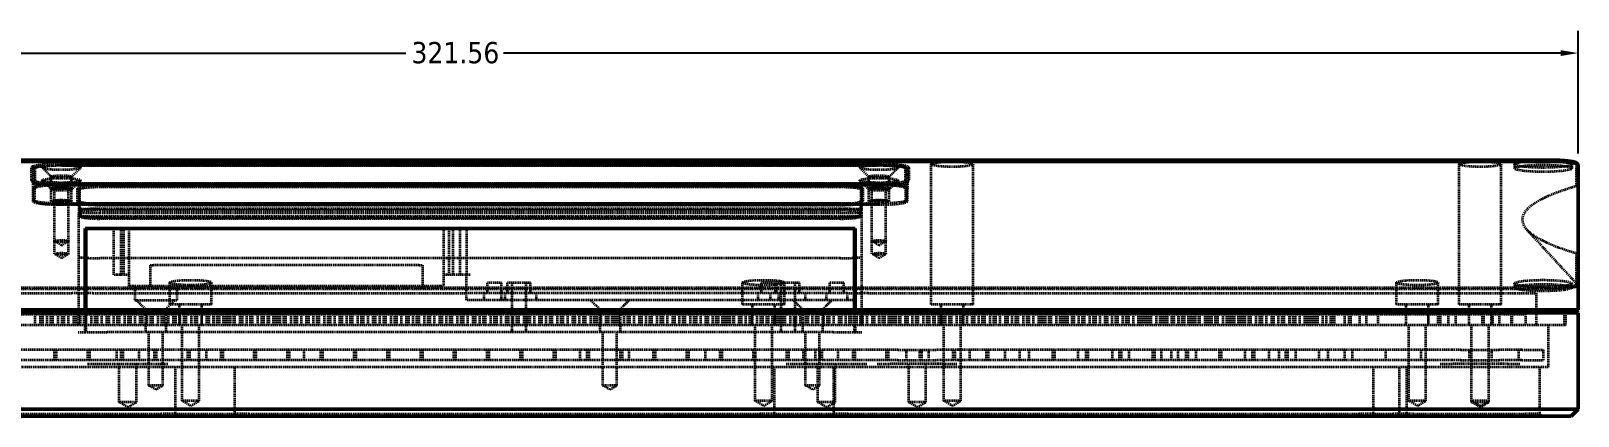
# Model space of a CAD drawing. Header units: millimetres. Extents: x -18 to 861, y -85 to 544.
# Drawn here: x 155.3 to 376.7, y 265.4 to 320.5 of the extents above; entities that cross this region are included whole.
import ezdxf

# ---------------------------------------------------------------- set-up
doc = ezdxf.new("R2010")
doc.units = ezdxf.units.MM
doc.linetypes.add('DASHED', pattern=[0.2067, 0.1654, -0.0413])
for name, color, linetype, lineweight in [('Dimension (ANSI)', 7, 'Continuous', 25), ('Hidden (ANSI)', 7, 'DASHED', 35), ('Visible (ANSI)', 7, 'Continuous', 50)]:
    doc.layers.add(name, color=color, linetype=linetype, lineweight=lineweight)
doc.styles.add('Note Text (ANSI)', font='tahoma.ttf')
doc.dimstyles.new('Default - mm (ANSI)', dxfattribs={"dimtxt": 3.048, "dimasz": 2.5, "dimexe": 3.175, "dimexo": 1.6002, "dimgap": 0.8, "dimtad": 0, "dimtoh": 1, "dimrnd": 1e-08, "dimzin": 4, "dimdsep": 46, "dimtxsty": 'Note Text (ANSI)', "dimcen": 0.09, "dimdle": 10, "dimclrd": 256, "dimclre": 256, "dimclrt": 256, "dimadec": 1, "dimazin": 1, "dimtfac": 1, "dimtofl": 0, "dimtmove": 0, "dimatfit": 3, "dimfxl": 1, "dimtolj": 1, "dimtzin": 4, "dimlwd": -1, "dimlwe": -1, "dimarcsym": 0})

# ---------------------------------------------------------------- blocks, each defined once
blk = doc.blocks.new('*D7')
at = {"layer": 'Defpoints', "color": 0, "transparency": 16777216}
for p in [(376.68, 317.36), (55.12, 301.36), (376.68, 301.36)]:
    blk.add_point(p, dxfattribs=at)
at = {"layer": 'Dimension (ANSI)', "transparency": 16777216}
for p, q in [((55.12, 302.96), (55.12, 320.53)), ((376.68, 302.96), (376.68, 320.53)), ((57.62, 317.36), (208.91, 317.36)), ((374.18, 317.36), (222.89, 317.36))]:
    blk.add_line(p, q, dxfattribs=at)
for points in [[(57.62, 317.78), (57.62, 316.94), (55.12, 317.36)], [(374.18, 317.78), (374.18, 316.94), (376.68, 317.36)]]:
    blk.add_solid(points, dxfattribs=at)
at = {"layer": 'Dimension (ANSI)', "transparency": 16777216, "insert": (209.71, 318.95), "char_height": 3.048, "attachment_point": 1, "style": 'Note Text (ANSI)'}
blk.add_mtext('\\A1;321.56', dxfattribs=at)

msp = doc.modelspace()

# ---------------------------------------------------------------- linework, layer by layer
at = {"layer": 'Hidden (ANSI)'}
for p, q in [((159.619, 301.476), (276.619, 301.476)), ((276.619, 301.415), (159.619, 301.415)), ((276.619, 301.253), (159.619, 301.253)), ((159.619, 301.241), (276.619, 301.241)), ((284.119, 281.362), (284.119, 301.438)), ((290.119, 281.362), (290.119, 301.438)), ((359.681, 281.362), (359.681, 301.438)), ((365.681, 281.362), (365.681, 301.438)), ((367.581, 301.442), (367.581, 300.847)), ((375.781, 301.442), (375.781, 300.847)), ((376.481, 298.314), (376.481, 301.557)), ((155.319, 299.124), (155.319, 300.952)), ((155.55, 298.864), (155.351, 299.059)), ((155.519, 300.753), (155.519, 297.974)), ((155.619, 300.753), (155.619, 298.173)), ((155.848, 301.009), (155.649, 300.813)), ((155.819, 300.952), (155.819, 299.124)), ((158.18, 299.64), (156.89, 300.911)), ((158.18, 297.812), (156.89, 299.083)), ((158.169, 297.974), (158.169, 299.661)), ((161.058, 299.64), (162.348, 300.911)), ((161.058, 297.812), (162.348, 299.083)), ((161.069, 297.974), (161.069, 299.661)), ((275.18, 299.64), (273.89, 300.911)), ((275.18, 297.812), (273.89, 299.083)), ((275.169, 297.974), (275.169, 299.661)), ((278.058, 299.64), (279.348, 300.911)), ((278.058, 297.812), (279.348, 299.083)), ((278.069, 297.974), (278.069, 299.661)), ((280.39, 301.009), (280.589, 300.813)), ((280.419, 299.124), (280.419, 300.952)), ((280.619, 298.173), (280.619, 300.753)), ((280.688, 298.864), (280.886, 299.059)), ((280.719, 300.753), (280.719, 297.974)), ((280.919, 300.952), (280.919, 299.124)), ((155.519, 297.974), (155.519, 296.146)), ((155.619, 298.173), (155.619, 296.345)), ((155.819, 296.146), (155.819, 297.974)), ((158.169, 296.146), (158.169, 297.833)), ((158.612, 290.431), (158.612, 297.974)), ((159.619, 298.661), (276.619, 298.661)), ((276.619, 298.66), (159.619, 298.66)), ((276.619, 298.6), (159.619, 298.6)), ((276.619, 298.474), (159.619, 298.474)), ((276.619, 298.438), (159.619, 298.438)), ((159.619, 298.437), (276.619, 298.437)), ((159.619, 298.426), (276.619, 298.426)), ((160.625, 290.431), (160.625, 297.974)), ((161.069, 296.146), (161.069, 297.833)), ((161.919, 296.146), (161.919, 297.974)), ((162.119, 297.776), (162.119, 294.462)), ((162.219, 297.974), (162.219, 294.719)), ((165.119, 298.364), (271.119, 298.364)), ((165.119, 298.328), (271.119, 298.328)), ((271.119, 298.141), (165.119, 298.141)), ((274.019, 297.974), (274.019, 294.719)), ((274.119, 297.776), (274.119, 294.462)), ((274.319, 297.974), (274.319, 296.146)), ((275.169, 296.146), (275.169, 297.833)), ((275.612, 290.431), (275.612, 297.974)), ((277.625, 290.431), (277.625, 297.974)), ((278.069, 296.146), (278.069, 297.833)), ((280.419, 297.974), (280.419, 296.146)), ((280.619, 296.345), (280.619, 298.173)), ((280.719, 296.146), (280.719, 297.974)), ((155.848, 296.089), (155.649, 296.285)), ((159.619, 295.857), (276.619, 295.857)), ((276.619, 295.683), (159.619, 295.683)), ((159.619, 295.646), (276.619, 295.646)), ((162.142, 295.903), (161.943, 296.098)), ((162.419, 295.072), (162.219, 295.27)), ((162.219, 294.719), (162.219, 294)), ((162.419, 294.52), (162.419, 295.072)), ((162.419, 295.072), (273.819, 295.072)), ((162.419, 293.825), (162.419, 294.52)), ((271.119, 295.793), (165.119, 295.793)), ((271.119, 295.756), (165.119, 295.756)), ((165.119, 295.582), (271.119, 295.582)), ((271.119, 295.072), (165.119, 295.072)), ((165.119, 294.849), (271.119, 294.849)), ((274.019, 295.27), (273.819, 295.072)), ((273.819, 295.072), (273.819, 294.52)), ((273.819, 294.52), (273.819, 293.825)), ((274.019, 294), (274.019, 294.719)), ((274.096, 295.903), (274.295, 296.098)), ((280.39, 296.089), (280.589, 296.285)), ((162.119, 280.362), (162.119, 294.462)), ((162.119, 294.462), (165.119, 294.462)), ((162.419, 293.825), (162.219, 294)), ((162.219, 294), (274.019, 294)), ((162.439, 293.922), (162.241, 294.118)), ((273.819, 293.825), (162.419, 293.825)), ((165.119, 294.462), (271.119, 294.462)), ((165.119, 293.808), (271.119, 293.808)), ((271.119, 293.633), (165.119, 293.633)), ((271.119, 294.462), (274.119, 294.462)), ((273.798, 293.922), (273.997, 294.118)), ((273.819, 293.825), (274.019, 294)), ((274.119, 294.462), (274.119, 280.362)), ((158.612, 288.603), (158.612, 290.431)), ((159.619, 289.831), (158.634, 290.406)), ((159.619, 289.831), (160.604, 290.406)), ((160.625, 288.603), (160.625, 290.431)), ((167.119, 285.612), (167.119, 292.212)), ((168.119, 292.212), (168.119, 285.612)), ((168.519, 292.212), (168.519, 285.612)), ((169.319, 283.962), (169.319, 292.212)), ((214.319, 292.212), (214.319, 283.962)), ((215.119, 285.612), (215.119, 292.212)), ((215.619, 292.212), (215.619, 285.612)), ((216.619, 292.212), (216.619, 285.612)), ((217.619, 292.212), (217.619, 285.612)), ((275.612, 288.603), (275.612, 290.431)), ((276.619, 289.831), (275.634, 290.406)), ((276.619, 289.831), (277.604, 290.406)), ((277.625, 288.603), (277.625, 290.431)), ((376.681, 284.116), (369.332, 292.083)), ((159.619, 288.003), (158.634, 288.578)), ((159.619, 288.003), (160.604, 288.578)), ((271.119, 287.984), (165.119, 287.984)), ((276.619, 288.003), (275.634, 288.578)), ((276.619, 288.003), (277.604, 288.578)), ((376.481, 284.24), (376.481, 288.683)), ((172.319, 286.962), (172.319, 283.962)), ((172.319, 286.962), (172.819, 286.962)), ((210.819, 286.962), (172.819, 286.962)), ((210.819, 286.962), (211.319, 286.962)), ((211.319, 286.962), (211.319, 283.962)), ((59.119, 283.773), (372.681, 283.773)), ((372.681, 283.549), (59.119, 283.549)), ((167.619, 285.612), (167.119, 285.612)), ((168.019, 285.612), (167.619, 285.612)), ((168.519, 285.612), (168.019, 285.612)), ((169.319, 285.612), (168.519, 285.612)), ((169.819, 283.962), (169.319, 283.962)), ((213.819, 283.962), (169.819, 283.962)), ((170.119, 283.962), (170.119, 281.962)), ((175.119, 281.362), (175.119, 284.486)), ((176.119, 283.962), (176.119, 281.962)), ((181.119, 281.362), (181.119, 284.486)), ((214.319, 283.962), (213.819, 283.962)), ((215.119, 285.612), (214.319, 285.612)), ((215.619, 285.612), (215.119, 285.612)), ((218.119, 285.612), (215.619, 285.612)), ((217.619, 281.962), (217.619, 285.612)), ((222.619, 284.462), (220.619, 284.462)), ((220.619, 282.962), (220.619, 284.462)), ((222.619, 282.962), (222.619, 284.462)), ((226.769, 284.462), (223.469, 284.462)), ((223.469, 282.962), (223.469, 284.462)), ((224.112, 277.362), (224.112, 284.462)), ((226.125, 277.362), (226.125, 284.462)), ((226.769, 282.962), (226.769, 284.462)), ((257.119, 281.362), (257.119, 284.486)), ((261.819, 284.462), (259.819, 284.462)), ((259.819, 282.962), (259.819, 284.462)), ((261.819, 282.962), (261.819, 284.462)), ((265.269, 284.462), (261.969, 284.462)), ((261.969, 282.962), (261.969, 284.462)), ((262.612, 277.362), (262.612, 284.462)), ((263.119, 281.362), (263.119, 284.486)), ((264.625, 277.362), (264.625, 284.462)), ((265.269, 282.962), (265.269, 284.462)), ((271.619, 284.462), (269.619, 284.462)), ((269.619, 282.962), (269.619, 284.462)), ((271.619, 282.962), (271.619, 284.462)), ((350.681, 281.362), (350.681, 284.486)), ((356.681, 281.362), (356.681, 284.486)), ((367.581, 284.358), (367.581, 283.763)), ((375.781, 284.358), (375.781, 283.763)), ((64.119, 282.962), (161.119, 282.962)), ((162.119, 282.962), (161.119, 282.962)), ((162.119, 282.962), (163.019, 282.962)), ((164.119, 282.962), (163.119, 282.962)), ((164.119, 282.962), (217.619, 282.962)), ((170.119, 281.962), (176.119, 281.962)), ((171.669, 280.662), (170.369, 281.962)), ((174.569, 280.662), (175.869, 281.962)), ((181.119, 281.362), (175.119, 281.362)), ((176.519, 278.362), (176.519, 281.362)), ((179.719, 278.362), (179.719, 281.362)), ((220.119, 282.962), (217.619, 282.962)), ((218.119, 281.962), (217.619, 281.962)), ((273.119, 281.962), (218.119, 281.962)), ((222.619, 282.962), (220.119, 282.962)), ((220.119, 281.962), (220.119, 282.962)), ((227.619, 282.962), (222.619, 282.962)), ((222.619, 281.962), (222.619, 282.962)), ((223.119, 281.962), (223.119, 282.962)), ((259.319, 282.962), (227.619, 282.962)), ((227.619, 281.962), (227.619, 282.962)), ((236.669, 280.662), (235.369, 281.962)), ((239.569, 280.662), (240.869, 281.962)), ((263.119, 281.362), (257.119, 281.362)), ((258.519, 278.362), (258.519, 281.362)), ((261.119, 282.962), (259.319, 282.962)), ((259.319, 281.962), (259.319, 282.962)), ((266.119, 282.962), (261.119, 282.962)), ((261.119, 281.962), (261.119, 282.962)), ((261.719, 278.362), (261.719, 281.362)), ((262.319, 281.962), (262.319, 282.962)), ((265.669, 280.662), (264.369, 281.962)), ((269.119, 282.962), (266.119, 282.962)), ((266.119, 281.962), (266.119, 282.962)), ((268.569, 280.662), (269.869, 281.962)), ((272.119, 282.962), (269.119, 282.962)), ((269.119, 281.962), (269.119, 282.962)), ((272.119, 282.962), (273.119, 282.962)), ((272.119, 281.962), (272.119, 282.962)), ((273.219, 282.962), (274.119, 282.962)), ((275.119, 282.962), (274.119, 282.962)), ((275.119, 282.962), (367.681, 282.962)), ((290.119, 281.362), (284.119, 281.362)), ((285.519, 278.362), (285.519, 281.362)), ((288.719, 278.362), (288.719, 281.362)), ((356.681, 281.362), (350.681, 281.362)), ((352.081, 278.362), (352.081, 281.362)), ((355.281, 278.362), (355.281, 281.362)), ((365.681, 281.362), (359.681, 281.362)), ((361.081, 278.362), (361.081, 281.362)), ((364.281, 278.362), (364.281, 281.362)), ((367.681, 282.962), (370.681, 282.962)), ((370.681, 282.962), (370.681, 278.362)), ((64.619, 279.962), (367.181, 279.962)), ((155.836, 279.962), (155.836, 278.362)), ((156.571, 279.962), (156.571, 278.362)), ((156.901, 279.962), (156.901, 278.362)), ((157.536, 279.962), (157.536, 278.362)), ((158.071, 279.962), (158.071, 278.362)), ((158.159, 279.962), (158.159, 278.362)), ((158.369, 279.962), (158.369, 278.362)), ((159.131, 279.962), (159.131, 278.362)), ((159.659, 279.962), (159.659, 278.362)), ((159.964, 279.962), (159.964, 278.362)), ((160.599, 279.962), (160.599, 278.362)), ((161.334, 279.962), (161.334, 278.362)), ((161.664, 279.962), (161.664, 278.362)), ((162.119, 278.362), (162.119, 280.362)), ((162.299, 279.962), (162.299, 278.362)), ((162.834, 279.962), (162.834, 278.362)), ((162.921, 279.962), (162.921, 278.362)), ((163.019, 280.562), (163.119, 280.562)), ((163.119, 280.362), (163.119, 277.362)), ((163.131, 279.962), (163.131, 278.362)), ((163.894, 279.962), (163.894, 278.362)), ((164.421, 279.962), (164.421, 278.362)), ((164.726, 279.962), (164.726, 278.362)), ((165.361, 279.962), (165.361, 278.362)), ((166.096, 279.962), (166.096, 278.362)), ((166.426, 279.962), (166.426, 278.362)), ((167.061, 279.962), (167.061, 278.362)), ((167.596, 279.962), (167.596, 278.362)), ((167.684, 279.962), (167.684, 278.362)), ((167.894, 279.962), (167.894, 278.362)), ((168.656, 279.962), (168.656, 278.362)), ((169.184, 279.962), (169.184, 278.362)), ((169.489, 279.962), (169.489, 278.362)), ((170.124, 279.962), (170.124, 278.362)), ((170.859, 279.962), (170.859, 278.362)), ((171.189, 279.962), (171.189, 278.362)), ((171.669, 280.662), (174.569, 280.662)), ((171.669, 280.662), (171.669, 277.362)), ((171.824, 279.962), (171.824, 278.362)), ((172.359, 279.962), (172.359, 278.362)), ((172.446, 279.962), (172.446, 278.362)), ((172.656, 279.962), (172.656, 278.362)), ((173.419, 279.962), (173.419, 278.362)), ((173.946, 279.962), (173.946, 278.362)), ((174.251, 279.962), (174.251, 278.362)), ((174.569, 280.662), (174.569, 277.362)), ((174.886, 279.962), (174.886, 278.362)), ((175.621, 279.962), (175.621, 278.362)), ((175.951, 279.962), (175.951, 278.362)), ((176.586, 279.962), (176.586, 278.362)), ((177.121, 279.962), (177.121, 278.362)), ((177.209, 279.962), (177.209, 278.362)), ((177.419, 279.962), (177.419, 278.362)), ((178.181, 279.962), (178.181, 278.362)), ((178.709, 279.962), (178.709, 278.362)), ((179.014, 279.962), (179.014, 278.362)), ((179.649, 279.962), (179.649, 278.362)), ((180.384, 279.962), (180.384, 278.362)), ((180.714, 279.962), (180.714, 278.362)), ((181.349, 279.962), (181.349, 278.362)), ((181.395, 279.962), (181.395, 278.362)), ((181.884, 279.962), (181.884, 278.362)), ((181.971, 279.962), (181.971, 278.362)), ((182.181, 279.962), (182.181, 278.362)), ((182.765, 279.962), (182.765, 278.362)), ((182.944, 279.962), (182.944, 278.362)), ((183.095, 279.962), (183.095, 278.362)), ((183.471, 279.962), (183.471, 278.362)), ((183.776, 279.962), (183.776, 278.362)), ((184.265, 279.962), (184.265, 278.362)), ((184.411, 279.962), (184.411, 278.362)), ((185.146, 279.962), (185.146, 278.362)), ((185.325, 279.962), (185.325, 278.362)), ((185.476, 279.962), (185.476, 278.362)), ((186.111, 279.962), (186.111, 278.362)), ((186.646, 279.962), (186.646, 278.362)), ((186.734, 279.962), (186.734, 278.362)), ((186.944, 279.962), (186.944, 278.362)), ((187.706, 279.962), (187.706, 278.362)), ((188.234, 279.962), (188.234, 278.362)), ((188.539, 279.962), (188.539, 278.362)), ((189.115, 279.962), (189.115, 278.362)), ((189.174, 279.962), (189.174, 278.362)), ((189.325, 279.962), (189.325, 278.362)), ((189.909, 279.962), (189.909, 278.362)), ((190.239, 279.962), (190.239, 278.362)), ((190.615, 279.962), (190.615, 278.362)), ((190.874, 279.962), (190.874, 278.362)), ((191.409, 279.962), (191.409, 278.362)), ((191.496, 279.962), (191.496, 278.362)), ((191.555, 279.962), (191.555, 278.362)), ((191.706, 279.962), (191.706, 278.362)), ((192.469, 279.962), (192.469, 278.362)), ((192.996, 279.962), (192.996, 278.362)), ((193.255, 279.962), (193.255, 278.362)), ((193.301, 279.962), (193.301, 278.362)), ((193.936, 279.962), (193.936, 278.362)), ((194.671, 279.962), (194.671, 278.362)), ((195.001, 279.962), (195.001, 278.362)), ((195.636, 279.962), (195.636, 278.362)), ((196.171, 279.962), (196.171, 278.362)), ((196.259, 279.962), (196.259, 278.362)), ((196.469, 279.962), (196.469, 278.362)), ((197.231, 279.962), (197.231, 278.362)), ((197.759, 279.962), (197.759, 278.362)), ((198.064, 279.962), (198.064, 278.362)), ((198.699, 279.962), (198.699, 278.362)), ((199.434, 279.962), (199.434, 278.362)), ((199.764, 279.962), (199.764, 278.362)), ((200.399, 279.962), (200.399, 278.362)), ((200.934, 279.962), (200.934, 278.362)), ((201.021, 279.962), (201.021, 278.362)), ((201.231, 279.962), (201.231, 278.362)), ((201.994, 279.962), (201.994, 278.362)), ((202.521, 279.962), (202.521, 278.362)), ((202.826, 279.962), (202.826, 278.362)), ((203.461, 279.962), (203.461, 278.362)), ((204.196, 279.962), (204.196, 278.362)), ((204.526, 279.962), (204.526, 278.362)), ((205.161, 279.962), (205.161, 278.362)), ((205.696, 279.962), (205.696, 278.362)), ((205.784, 279.962), (205.784, 278.362)), ((205.994, 279.962), (205.994, 278.362)), ((206.756, 279.962), (206.756, 278.362)), ((207.284, 279.962), (207.284, 278.362)), ((207.589, 279.962), (207.589, 278.362)), ((208.224, 279.962), (208.224, 278.362)), ((208.959, 279.962), (208.959, 278.362)), ((209.289, 279.962), (209.289, 278.362)), ((209.924, 279.962), (209.924, 278.362)), ((210.459, 279.962), (210.459, 278.362)), ((210.546, 279.962), (210.546, 278.362)), ((210.756, 279.962), (210.756, 278.362)), ((211.519, 279.962), (211.519, 278.362)), ((212.046, 279.962), (212.046, 278.362)), ((212.351, 279.962), (212.351, 278.362)), ((212.986, 279.962), (212.986, 278.362)), ((213.721, 279.962), (213.721, 278.362)), ((214.051, 279.962), (214.051, 278.362)), ((214.686, 279.962), (214.686, 278.362)), ((215.221, 279.962), (215.221, 278.362)), ((215.309, 279.962), (215.309, 278.362)), ((215.519, 279.962), (215.519, 278.362)), ((216.281, 279.962), (216.281, 278.362)), ((216.809, 279.962), (216.809, 278.362)), ((217.114, 279.962), (217.114, 278.362)), ((217.749, 279.962), (217.749, 278.362)), ((218.484, 279.962), (218.484, 278.362)), ((218.814, 279.962), (218.814, 278.362)), ((219.449, 279.962), (219.449, 278.362)), ((219.984, 279.962), (219.984, 278.362)), ((220.071, 279.962), (220.071, 278.362)), ((220.281, 279.962), (220.281, 278.362)), ((221.044, 279.962), (221.044, 278.362)), ((221.571, 279.962), (221.571, 278.362)), ((221.876, 279.962), (221.876, 278.362)), ((222.511, 279.962), (222.511, 278.362)), ((223.246, 279.962), (223.246, 278.362)), ((223.576, 279.962), (223.576, 278.362)), ((224.211, 279.962), (224.211, 278.362)), ((224.746, 279.962), (224.746, 278.362)), ((224.834, 279.962), (224.834, 278.362)), ((225.044, 279.962), (225.044, 278.362)), ((225.806, 279.962), (225.806, 278.362)), ((226.334, 279.962), (226.334, 278.362)), ((226.639, 279.962), (226.639, 278.362)), ((227.274, 279.962), (227.274, 278.362)), ((228.009, 279.962), (228.009, 278.362)), ((228.339, 279.962), (228.339, 278.362)), ((228.974, 279.962), (228.974, 278.362)), ((229.509, 279.962), (229.509, 278.362)), ((229.596, 279.962), (229.596, 278.362)), ((229.806, 279.962), (229.806, 278.362)), ((230.569, 279.962), (230.569, 278.362)), ((231.096, 279.962), (231.096, 278.362)), ((231.401, 279.962), (231.401, 278.362)), ((232.036, 279.962), (232.036, 278.362)), ((232.771, 279.962), (232.771, 278.362)), ((233.101, 279.962), (233.101, 278.362)), ((233.736, 279.962), (233.736, 278.362)), ((234.271, 279.962), (234.271, 278.362)), ((234.359, 279.962), (234.359, 278.362)), ((234.569, 279.962), (234.569, 278.362)), ((235.331, 279.962), (235.331, 278.362)), ((235.831, 279.962), (235.831, 278.362)), ((235.859, 279.962), (235.859, 278.362)), ((236.164, 279.962), (236.164, 278.362)), ((236.25, 279.962), (236.25, 278.362)), ((236.669, 280.662), (239.569, 280.662)), ((236.669, 280.662), (236.669, 277.362)), ((236.799, 279.962), (236.799, 278.362)), ((237.534, 279.962), (237.534, 278.362)), ((237.864, 279.962), (237.864, 278.362)), ((238.412, 279.962), (238.412, 278.362)), ((238.499, 279.962), (238.499, 278.362)), ((238.831, 279.962), (238.831, 278.362)), ((239.034, 279.962), (239.034, 278.362)), ((239.121, 279.962), (239.121, 278.362)), ((239.331, 279.962), (239.331, 278.362)), ((239.569, 280.662), (239.569, 277.362)), ((240.094, 279.962), (240.094, 278.362)), ((240.621, 279.962), (240.621, 278.362)), ((240.926, 279.962), (240.926, 278.362)), ((241.561, 279.962), (241.561, 278.362)), ((242.296, 279.962), (242.296, 278.362)), ((242.626, 279.962), (242.626, 278.362)), ((243.261, 279.962), (243.261, 278.362)), ((243.796, 279.962), (243.796, 278.362)), ((243.884, 279.962), (243.884, 278.362)), ((244.094, 279.962), (244.094, 278.362)), ((244.856, 279.962), (244.856, 278.362)), ((245.384, 279.962), (245.384, 278.362)), ((245.689, 279.962), (245.689, 278.362)), ((246.324, 279.962), (246.324, 278.362)), ((247.059, 279.962), (247.059, 278.362)), ((247.389, 279.962), (247.389, 278.362)), ((248.024, 279.962), (248.024, 278.362)), ((248.559, 279.962), (248.559, 278.362)), ((248.646, 279.962), (248.646, 278.362)), ((248.856, 279.962), (248.856, 278.362)), ((249.619, 279.962), (249.619, 278.362)), ((250.146, 279.962), (250.146, 278.362)), ((250.451, 279.962), (250.451, 278.362)), ((251.086, 279.962), (251.086, 278.362)), ((251.821, 279.962), (251.821, 278.362)), ((252.151, 279.962), (252.151, 278.362)), ((252.786, 279.962), (252.786, 278.362)), ((252.833, 279.962), (252.833, 278.362)), ((253.321, 279.962), (253.321, 278.362)), ((253.409, 279.962), (253.409, 278.362)), ((253.619, 279.962), (253.619, 278.362)), ((254.203, 279.962), (254.203, 278.362)), ((254.381, 279.962), (254.381, 278.362)), ((254.533, 279.962), (254.533, 278.362)), ((254.909, 279.962), (254.909, 278.362)), ((255.214, 279.962), (255.214, 278.362)), ((255.703, 279.962), (255.703, 278.362)), ((255.849, 279.962), (255.849, 278.362)), ((256.584, 279.962), (256.584, 278.362)), ((256.763, 279.962), (256.763, 278.362)), ((256.914, 279.962), (256.914, 278.362)), ((257.549, 279.962), (257.549, 278.362)), ((258.084, 279.962), (258.084, 278.362)), ((258.171, 279.962), (258.171, 278.362)), ((258.381, 279.962), (258.381, 278.362)), ((259.144, 279.962), (259.144, 278.362)), ((259.671, 279.962), (259.671, 278.362)), ((259.976, 279.962), (259.976, 278.362)), ((260.553, 279.962), (260.553, 278.362)), ((260.611, 279.962), (260.611, 278.362)), ((260.763, 279.962), (260.763, 278.362)), ((261.346, 279.962), (261.346, 278.362)), ((261.676, 279.962), (261.676, 278.362)), ((262.053, 279.962), (262.053, 278.362)), ((262.311, 279.962), (262.311, 278.362)), ((262.846, 279.962), (262.846, 278.362)), ((262.934, 279.962), (262.934, 278.362)), ((262.993, 279.962), (262.993, 278.362)), ((263.144, 279.962), (263.144, 278.362)), ((263.906, 279.962), (263.906, 278.362)), ((264.434, 279.962), (264.434, 278.362)), ((264.693, 279.962), (264.693, 278.362)), ((264.739, 279.962), (264.739, 278.362)), ((265.374, 279.962), (265.374, 278.362)), ((265.669, 280.662), (268.569, 280.662)), ((265.669, 280.662), (265.669, 277.362)), ((266.109, 279.962), (266.109, 278.362)), ((266.439, 279.962), (266.439, 278.362)), ((267.074, 279.962), (267.074, 278.362)), ((267.609, 279.962), (267.609, 278.362)), ((267.696, 279.962), (267.696, 278.362)), ((267.906, 279.962), (267.906, 278.362)), ((268.569, 280.662), (268.569, 277.362)), ((268.669, 279.962), (268.669, 278.362)), ((269.196, 279.962), (269.196, 278.362)), ((269.501, 279.962), (269.501, 278.362)), ((270.136, 279.962), (270.136, 278.362)), ((270.871, 279.962), (270.871, 278.362)), ((271.201, 279.962), (271.201, 278.362)), ((271.836, 279.962), (271.836, 278.362)), ((272.371, 279.962), (272.371, 278.362)), ((272.459, 279.962), (272.459, 278.362)), ((272.669, 279.962), (272.669, 278.362)), ((273.119, 280.562), (273.219, 280.562)), ((273.119, 277.362), (273.119, 280.362)), ((273.431, 279.962), (273.431, 278.362)), ((273.959, 279.962), (273.959, 278.362)), ((274.119, 280.362), (274.119, 278.362)), ((274.264, 279.962), (274.264, 278.362)), ((274.899, 279.962), (274.899, 278.362)), ((275.634, 279.962), (275.634, 278.362)), ((275.964, 279.962), (275.964, 278.362)), ((276.599, 279.962), (276.599, 278.362)), ((276.645, 279.962), (276.645, 278.362)), ((277.134, 279.962), (277.134, 278.362)), ((277.221, 279.962), (277.221, 278.362)), ((277.431, 279.962), (277.431, 278.362)), ((278.015, 279.962), (278.015, 278.362)), ((278.194, 279.962), (278.194, 278.362)), ((278.345, 279.962), (278.345, 278.362)), ((278.721, 279.962), (278.721, 278.362)), ((279.026, 279.962), (279.026, 278.362)), ((279.515, 279.962), (279.515, 278.362)), ((279.661, 279.962), (279.661, 278.362)), ((280.396, 279.962), (280.396, 278.362)), ((280.575, 279.962), (280.575, 278.362)), ((280.726, 279.962), (280.726, 278.362)), ((281.361, 279.962), (281.361, 278.362)), ((281.896, 279.962), (281.896, 278.362)), ((281.984, 279.962), (281.984, 278.362)), ((282.194, 279.962), (282.194, 278.362)), ((282.956, 279.962), (282.956, 278.362)), ((283.484, 279.962), (283.484, 278.362)), ((283.789, 279.962), (283.789, 278.362)), ((284.365, 279.962), (284.365, 278.362)), ((284.424, 279.962), (284.424, 278.362)), ((284.575, 279.962), (284.575, 278.362)), ((285.159, 279.962), (285.159, 278.362)), ((285.489, 279.962), (285.489, 278.362)), ((285.865, 279.962), (285.865, 278.362)), ((286.124, 279.962), (286.124, 278.362)), ((286.659, 279.962), (286.659, 278.362)), ((286.746, 279.962), (286.746, 278.362)), ((286.805, 279.962), (286.805, 278.362)), ((286.956, 279.962), (286.956, 278.362)), ((287.719, 279.962), (287.719, 278.362)), ((288.246, 279.962), (288.246, 278.362)), ((288.505, 279.962), (288.505, 278.362)), ((288.551, 279.962), (288.551, 278.362)), ((289.186, 279.962), (289.186, 278.362)), ((289.921, 279.962), (289.921, 278.362)), ((290.251, 279.962), (290.251, 278.362)), ((290.886, 279.962), (290.886, 278.362)), ((291.421, 279.962), (291.421, 278.362)), ((291.509, 279.962), (291.509, 278.362)), ((291.719, 279.962), (291.719, 278.362)), ((292.481, 279.962), (292.481, 278.362)), ((293.009, 279.962), (293.009, 278.362)), ((293.314, 279.962), (293.314, 278.362)), ((293.949, 279.962), (293.949, 278.362)), ((294.684, 279.962), (294.684, 278.362)), ((295.014, 279.962), (295.014, 278.362)), ((295.649, 279.962), (295.649, 278.362)), ((296.184, 279.962), (296.184, 278.362)), ((296.271, 279.962), (296.271, 278.362)), ((296.481, 279.962), (296.481, 278.362)), ((297.244, 279.962), (297.244, 278.362)), ((297.771, 279.962), (297.771, 278.362)), ((298.076, 279.962), (298.076, 278.362)), ((298.711, 279.962), (298.711, 278.362)), ((299.446, 279.962), (299.446, 278.362)), ((299.593, 279.962), (299.593, 278.362)), ((299.776, 279.962), (299.776, 278.362)), ((300.093, 279.962), (300.093, 278.362)), ((300.411, 279.962), (300.411, 278.362)), ((300.946, 279.962), (300.946, 278.362)), ((301.034, 279.962), (301.034, 278.362)), ((301.244, 279.962), (301.244, 278.362)), ((302.006, 279.962), (302.006, 278.362)), ((302.534, 279.962), (302.534, 278.362)), ((302.839, 279.962), (302.839, 278.362)), ((303.093, 279.962), (303.093, 278.362)), ((303.474, 279.962), (303.474, 278.362)), ((303.593, 279.962), (303.593, 278.362)), ((304.209, 279.962), (304.209, 278.362)), ((304.539, 279.962), (304.539, 278.362)), ((305.174, 279.962), (305.174, 278.362)), ((305.709, 279.962), (305.709, 278.362)), ((305.796, 279.962), (305.796, 278.362)), ((306.006, 279.962), (306.006, 278.362)), ((306.769, 279.962), (306.769, 278.362)), ((307.296, 279.962), (307.296, 278.362)), ((307.601, 279.962), (307.601, 278.362)), ((308.236, 279.962), (308.236, 278.362)), ((308.971, 279.962), (308.971, 278.362)), ((309.301, 279.962), (309.301, 278.362)), ((309.936, 279.962), (309.936, 278.362)), ((310.471, 279.962), (310.471, 278.362)), ((310.559, 279.962), (310.559, 278.362)), ((310.769, 279.962), (310.769, 278.362)), ((311.5, 279.962), (311.5, 278.362)), ((311.531, 279.962), (311.531, 278.362)), ((312, 279.962), (312, 278.362)), ((312.059, 279.962), (312.059, 278.362)), ((312.364, 279.962), (312.364, 278.362)), ((312.999, 279.962), (312.999, 278.362)), ((313.734, 279.962), (313.734, 278.362)), ((313.881, 279.962), (313.881, 278.362)), ((314.064, 279.962), (314.064, 278.362)), ((314.381, 279.962), (314.381, 278.362)), ((314.699, 279.962), (314.699, 278.362)), ((315, 279.962), (315, 278.362)), ((315.234, 279.962), (315.234, 278.362)), ((315.321, 279.962), (315.321, 278.362)), ((315.5, 279.962), (315.5, 278.362)), ((315.531, 279.962), (315.531, 278.362)), ((316.294, 279.962), (316.294, 278.362)), ((316.821, 279.962), (316.821, 278.362)), ((317.126, 279.962), (317.126, 278.362)), ((317.381, 279.962), (317.381, 278.362)), ((317.761, 279.962), (317.761, 278.362)), ((317.881, 279.962), (317.881, 278.362)), ((318.496, 279.962), (318.496, 278.362)), ((318.826, 279.962), (318.826, 278.362)), ((319.461, 279.962), (319.461, 278.362)), ((319.508, 279.962), (319.508, 278.362)), ((319.996, 279.962), (319.996, 278.362)), ((320.084, 279.962), (320.084, 278.362)), ((320.294, 279.962), (320.294, 278.362)), ((320.878, 279.962), (320.878, 278.362)), ((321.056, 279.962), (321.056, 278.362)), ((321.208, 279.962), (321.208, 278.362)), ((321.584, 279.962), (321.584, 278.362)), ((321.889, 279.962), (321.889, 278.362)), ((322.378, 279.962), (322.378, 278.362)), ((322.524, 279.962), (322.524, 278.362)), ((323.259, 279.962), (323.259, 278.362)), ((323.438, 279.962), (323.438, 278.362)), ((323.469, 279.962), (323.469, 278.362)), ((323.589, 279.962), (323.589, 278.362)), ((323.969, 279.962), (323.969, 278.362)), ((324.224, 279.962), (324.224, 278.362)), ((324.759, 279.962), (324.759, 278.362)), ((324.846, 279.962), (324.846, 278.362)), ((325.056, 279.962), (325.056, 278.362)), ((325.819, 279.962), (325.819, 278.362)), ((326.346, 279.962), (326.346, 278.362)), ((326.651, 279.962), (326.651, 278.362)), ((326.969, 279.962), (326.969, 278.362)), ((327.228, 279.962), (327.228, 278.362)), ((327.286, 279.962), (327.286, 278.362)), ((327.438, 279.962), (327.438, 278.362)), ((327.469, 279.962), (327.469, 278.362)), ((328.021, 279.962), (328.021, 278.362)), ((328.351, 279.962), (328.351, 278.362)), ((328.728, 279.962), (328.728, 278.362)), ((328.986, 279.962), (328.986, 278.362)), ((329.521, 279.962), (329.521, 278.362)), ((329.609, 279.962), (329.609, 278.362)), ((329.668, 279.962), (329.668, 278.362)), ((329.819, 279.962), (329.819, 278.362)), ((330.581, 279.962), (330.581, 278.362)), ((331.109, 279.962), (331.109, 278.362)), ((331.368, 279.962), (331.368, 278.362)), ((331.414, 279.962), (331.414, 278.362)), ((332.049, 279.962), (332.049, 278.362)), ((332.784, 279.962), (332.784, 278.362)), ((333.114, 279.962), (333.114, 278.362)), ((333.749, 279.962), (333.749, 278.362)), ((334.284, 279.962), (334.284, 278.362)), ((334.371, 279.962), (334.371, 278.362)), ((334.581, 279.962), (334.581, 278.362)), ((335.344, 279.962), (335.344, 278.362)), ((335.376, 279.962), (335.376, 278.362)), ((335.871, 279.962), (335.871, 278.362)), ((335.876, 279.962), (335.876, 278.362)), ((336.176, 279.962), (336.176, 278.362)), ((336.811, 279.962), (336.811, 278.362)), ((337.546, 279.962), (337.546, 278.362)), ((337.757, 279.962), (337.757, 278.362)), ((337.876, 279.962), (337.876, 278.362)), ((338.257, 279.962), (338.257, 278.362)), ((338.511, 279.962), (338.511, 278.362)), ((338.876, 279.962), (338.876, 278.362)), ((339.046, 279.962), (339.046, 278.362)), ((339.134, 279.962), (339.134, 278.362)), ((339.344, 279.962), (339.344, 278.362)), ((339.376, 279.962), (339.376, 278.362)), ((340.106, 279.962), (340.106, 278.362)), ((340.634, 279.962), (340.634, 278.362)), ((341.257, 279.962), (341.257, 278.362)), ((341.574, 279.962), (341.574, 278.362)), ((341.757, 279.962), (341.757, 278.362)), ((343.274, 279.962), (343.274, 278.362)), ((343.896, 279.962), (343.896, 278.362)), ((344.106, 279.962), (344.106, 278.362)), ((345.396, 279.962), (345.396, 278.362)), ((346.336, 279.962), (346.336, 278.362)), ((348.036, 279.962), (348.036, 278.362)), ((355.226, 279.962), (355.226, 278.362)), ((356.596, 279.962), (356.596, 278.362)), ((356.926, 279.962), (356.926, 278.362)), ((358.096, 279.962), (358.096, 278.362)), ((359.156, 279.962), (359.156, 278.362)), ((362.946, 279.962), (362.946, 278.362)), ((363.156, 279.962), (363.156, 278.362)), ((364.446, 279.962), (364.446, 278.362)), ((365.386, 279.962), (365.386, 278.362)), ((367.086, 279.962), (367.086, 278.362)), ((367.181, 279.962), (367.181, 278.362)), ((367.181, 279.962), (369.181, 279.962)), ((369.181, 279.962), (369.181, 278.362)), ((374.681, 280.362), (374.681, 278.362)), ((374.881, 280.362), (374.881, 278.362)), ((372.681, 278.362), (59.119, 278.362)), ((162.019, 277.362), (163.019, 277.362)), ((163.019, 277.362), (163.019, 278.362)), ((163.019, 277.362), (166.119, 277.362)), ((270.119, 277.362), (166.119, 277.362)), ((172.112, 269.762), (172.112, 277.362)), ((174.125, 269.762), (174.125, 277.362)), ((176.889, 267.562), (176.889, 278.362)), ((179.348, 267.562), (179.348, 278.362)), ((237.112, 269.762), (237.112, 277.362)), ((239.125, 269.762), (239.125, 277.362)), ((258.889, 267.562), (258.889, 278.362)), ((261.348, 267.562), (261.348, 278.362)), ((266.112, 269.762), (266.112, 277.362)), ((268.125, 269.762), (268.125, 277.362)), ((270.119, 277.362), (273.219, 277.362)), ((273.219, 278.362), (273.219, 277.362)), ((273.219, 277.362), (274.219, 277.362)), ((285.889, 267.562), (285.889, 278.362)), ((288.348, 267.562), (288.348, 278.362)), ((352.452, 267.562), (352.452, 278.362)), ((354.911, 267.562), (354.911, 278.362)), ((361.452, 267.562), (361.452, 278.362)), ((363.911, 267.562), (363.911, 278.362)), ((372.381, 278.362), (372.381, 272.362)), ((374.881, 278.362), (372.681, 278.362)), ((276.293, 274.862), (152.945, 274.862)), ((158.606, 274.862), (158.606, 273.362)), ((158.894, 274.862), (158.894, 273.362)), ((163.369, 274.862), (163.369, 273.362)), ((163.656, 274.862), (163.656, 273.362)), ((167.519, 274.862), (167.519, 273.362)), ((168.131, 274.862), (168.131, 273.362)), ((168.419, 274.862), (168.419, 273.362)), ((170.719, 274.862), (170.719, 273.362)), ((172.894, 274.862), (172.894, 273.362)), ((173.181, 274.862), (173.181, 273.362)), ((177.656, 274.862), (177.656, 273.362)), ((177.944, 274.862), (177.944, 273.362)), ((180.325, 274.862), (180.325, 273.362)), ((182.419, 274.862), (182.419, 273.362)), ((182.706, 274.862), (182.706, 273.362)), ((187.181, 274.862), (187.181, 273.362)), ((187.469, 274.862), (187.469, 273.362)), ((191.944, 274.862), (191.944, 273.362)), ((192.231, 274.862), (192.231, 273.362)), ((194.325, 274.862), (194.325, 273.362)), ((196.706, 274.862), (196.706, 273.362)), ((196.994, 274.862), (196.994, 273.362)), ((201.469, 274.862), (201.469, 273.362)), ((201.756, 274.862), (201.756, 273.362)), ((206.231, 274.862), (206.231, 273.362)), ((206.519, 274.862), (206.519, 273.362)), ((210.994, 274.862), (210.994, 273.362)), ((211.281, 274.862), (211.281, 273.362)), ((215.756, 274.862), (215.756, 273.362)), ((216.044, 274.862), (216.044, 273.362)), ((220.519, 274.862), (220.519, 273.362)), ((220.806, 274.862), (220.806, 273.362)), ((225.281, 274.862), (225.281, 273.362)), ((225.569, 274.862), (225.569, 273.362)), ((230.044, 274.862), (230.044, 273.362)), ((230.331, 274.862), (230.331, 273.362)), ((233.829, 274.862), (233.829, 273.362)), ((234.806, 274.862), (234.806, 273.362)), ((235.094, 274.862), (235.094, 273.362)), ((239.569, 274.862), (239.569, 273.362)), ((239.856, 274.862), (239.856, 273.362)), ((240.829, 274.862), (240.829, 273.362)), ((244.331, 274.862), (244.331, 273.362)), ((244.619, 274.862), (244.619, 273.362)), ((249.094, 274.862), (249.094, 273.362)), ((249.381, 274.862), (249.381, 273.362)), ((251.763, 274.862), (251.763, 273.362)), ((253.856, 274.862), (253.856, 273.362)), ((254.144, 274.862), (254.144, 273.362)), ((258.619, 274.862), (258.619, 273.362)), ((258.906, 274.862), (258.906, 273.362)), ((263.381, 274.862), (263.381, 273.362)), ((263.669, 274.862), (263.669, 273.362)), ((265.763, 274.862), (265.763, 273.362)), ((267.519, 274.862), (267.519, 273.362)), ((268.144, 274.862), (268.144, 273.362)), ((268.431, 274.862), (268.431, 273.362)), ((270.719, 274.862), (270.719, 273.362)), ((272.906, 274.862), (272.906, 273.362)), ((273.194, 274.862), (273.194, 273.362)), ((278.14, 274.862), (276.293, 274.862)), ((277.669, 274.862), (277.669, 273.362)), ((277.956, 274.862), (277.956, 273.362)), ((279.347, 274.862), (278.14, 274.862)), ((279.347, 274.862), (284.89, 274.862)), ((280.519, 274.862), (280.519, 273.362)), ((282.431, 274.862), (282.431, 273.362)), ((282.719, 274.862), (282.719, 273.362)), ((283.719, 274.862), (283.719, 273.362)), ((286.097, 274.862), (284.89, 274.862)), ((287.945, 274.862), (286.097, 274.862)), ((287.194, 274.862), (287.194, 273.362)), ((287.481, 274.862), (287.481, 273.362)), ((356.855, 274.862), (287.945, 274.862)), ((289.575, 274.862), (289.575, 273.362)), ((291.956, 274.862), (291.956, 273.362)), ((292.244, 274.862), (292.244, 273.362)), ((294.625, 274.862), (294.625, 273.362)), ((296.719, 274.862), (296.719, 273.362)), ((298.091, 274.862), (298.091, 273.362)), ((301.481, 274.862), (301.481, 273.362)), ((301.769, 274.862), (301.769, 273.362)), ((305.091, 274.862), (305.091, 273.362)), ((306.244, 274.862), (306.244, 273.362)), ((306.531, 274.862), (306.531, 273.362)), ((309.998, 274.862), (309.998, 273.362)), ((311.006, 274.862), (311.006, 273.362)), ((311.294, 274.862), (311.294, 273.362)), ((312.379, 274.862), (312.379, 273.362)), ((315.769, 274.862), (315.769, 273.362)), ((316.056, 274.862), (316.056, 273.362)), ((316.998, 274.862), (316.998, 273.362)), ((318.438, 274.862), (318.438, 273.362)), ((319.379, 274.862), (319.379, 273.362)), ((320.531, 274.862), (320.531, 273.362)), ((320.819, 274.862), (320.819, 273.362)), ((321.971, 274.862), (321.971, 273.362)), ((325.294, 274.862), (325.294, 273.362)), ((325.581, 274.862), (325.581, 273.362)), ((328.971, 274.862), (328.971, 273.362)), ((330.056, 274.862), (330.056, 273.362)), ((330.344, 274.862), (330.344, 273.362)), ((332.438, 274.862), (332.438, 273.362)), ((333.878, 274.862), (333.878, 273.362)), ((334.819, 274.862), (334.819, 273.362)), ((335.106, 274.862), (335.106, 273.362)), ((336.259, 274.862), (336.259, 273.362)), ((339.581, 274.862), (339.581, 273.362)), ((340.878, 274.862), (340.878, 273.362)), ((343.259, 274.862), (343.259, 273.362)), ((344.344, 274.862), (344.344, 273.362)), ((349.106, 274.862), (349.106, 273.362)), ((354.156, 274.862), (354.156, 273.362)), ((358.703, 274.862), (356.855, 274.862)), ((359.91, 274.862), (358.703, 274.862)), ((359.91, 274.862), (365.453, 274.862)), ((361.081, 274.862), (361.081, 273.362)), ((364.281, 274.862), (364.281, 273.362)), ((366.66, 274.862), (365.453, 274.862)), ((368.508, 274.862), (366.66, 274.862)), ((368.156, 274.862), (368.156, 273.362)), ((368.681, 274.862), (368.508, 274.862)), ((368.681, 274.862), (371.681, 274.862)), ((371.681, 274.862), (371.681, 273.362)), ((370.381, 272.362), (61.419, 272.362)), ((276.293, 273.362), (152.945, 273.362)), ((163.366, 272.862), (174.872, 272.862)), ((167.889, 267.362), (167.889, 272.862)), ((170.348, 267.362), (170.348, 272.862)), ((175.919, 272.362), (175.919, 265.662)), ((184.444, 265.662), (184.444, 272.362)), ((261.644, 272.362), (261.644, 265.662)), ((263.366, 272.862), (274.872, 272.862)), ((267.889, 267.362), (267.889, 272.862)), ((270.169, 265.662), (270.169, 272.362)), ((270.348, 267.362), (270.348, 272.862)), ((278.14, 273.362), (276.293, 273.362)), ((276.366, 272.862), (278.214, 272.862)), ((279.347, 273.362), (278.14, 273.362)), ((279.162, 272.862), (278.214, 272.862)), ((285.075, 272.862), (279.162, 272.862)), ((279.347, 273.362), (284.89, 273.362)), ((280.889, 267.362), (280.889, 272.862)), ((283.348, 267.362), (283.348, 272.862)), ((286.097, 273.362), (284.89, 273.362)), ((286.024, 272.862), (285.075, 272.862)), ((286.024, 272.862), (287.872, 272.862)), ((287.945, 273.362), (286.097, 273.362)), ((356.855, 273.362), (287.945, 273.362)), ((347.369, 272.362), (347.369, 265.662)), ((351.131, 265.662), (351.131, 272.362)), ((352.131, 272.362), (352.131, 265.662)), ((358.703, 273.362), (356.855, 273.362)), ((356.929, 272.862), (358.776, 272.862)), ((359.91, 273.362), (358.703, 273.362)), ((359.725, 272.862), (358.776, 272.862)), ((365.638, 272.862), (359.725, 272.862)), ((359.91, 273.362), (365.453, 273.362)), ((366.66, 273.362), (365.453, 273.362)), ((366.586, 272.862), (365.638, 272.862)), ((366.586, 272.862), (368.434, 272.862)), ((368.508, 273.362), (366.66, 273.362)), ((368.681, 273.362), (368.508, 273.362)), ((368.681, 273.362), (371.681, 273.362)), ((372.381, 272.362), (370.381, 272.362)), ((371.181, 272.362), (371.181, 265.662)), ((174.125, 269.762), (172.112, 269.762)), ((173.119, 269.157), (172.112, 269.762)), ((173.119, 269.157), (174.125, 269.762)), ((239.125, 269.762), (237.112, 269.762)), ((238.119, 269.157), (237.112, 269.762)), ((238.119, 269.157), (239.125, 269.762)), ((268.125, 269.762), (266.112, 269.762)), ((267.119, 269.157), (266.112, 269.762)), ((267.119, 269.157), (268.125, 269.762)), ((170.348, 267.362), (167.889, 267.362)), ((169.119, 266.623), (167.889, 267.362)), ((169.119, 266.623), (170.348, 267.362)), ((179.348, 267.562), (176.889, 267.562)), ((178.119, 266.823), (176.889, 267.562)), ((178.119, 266.823), (179.348, 267.562)), ((261.348, 267.562), (258.889, 267.562)), ((260.119, 266.823), (258.889, 267.562)), ((260.119, 266.823), (261.348, 267.562)), ((270.348, 267.362), (267.889, 267.362)), ((269.119, 266.623), (267.889, 267.362)), ((269.119, 266.623), (270.348, 267.362)), ((283.348, 267.362), (280.889, 267.362)), ((282.119, 266.623), (280.889, 267.362)), ((282.119, 266.623), (283.348, 267.362)), ((288.348, 267.562), (285.889, 267.562)), ((287.119, 266.823), (285.889, 267.562)), ((287.119, 266.823), (288.348, 267.562)), ((354.911, 267.562), (352.452, 267.562)), ((353.681, 266.823), (352.452, 267.562)), ((353.681, 266.823), (354.911, 267.562)), ((363.911, 267.562), (361.452, 267.562)), ((362.681, 266.823), (361.452, 267.562)), ((361.452, 267.362), (361.452, 267.562)), ((363.911, 267.362), (361.452, 267.362)), ((362.681, 266.623), (361.452, 267.362)), ((362.681, 266.823), (363.911, 267.562)), ((362.681, 266.623), (363.911, 267.362)), ((363.911, 267.362), (363.911, 267.562)), ((100.719, 265.662), (173.919, 265.662)), ((175.919, 265.662), (173.919, 265.662)), ((175.919, 265.662), (184.444, 265.662)), ((175.919, 265.662), (176.219, 265.362)), ((184.444, 265.662), (184.144, 265.362)), ((186.444, 265.662), (184.444, 265.662)), ((186.444, 265.662), (259.644, 265.662)), ((261.644, 265.662), (259.644, 265.662)), ((261.644, 265.662), (270.169, 265.662)), ((261.644, 265.662), (261.944, 265.362)), ((270.169, 265.662), (269.869, 265.362)), ((272.169, 265.662), (270.169, 265.662)), ((272.169, 265.662), (345.369, 265.662)), ((347.369, 265.662), (345.369, 265.662)), ((347.369, 265.662), (350.131, 265.662)), ((347.369, 265.662), (347.669, 265.362)), ((351.131, 265.662), (350.131, 265.662)), ((351.131, 265.662), (350.831, 265.362)), ((353.131, 265.662), (351.131, 265.662)), ((352.131, 265.662), (352.431, 265.362)), ((353.131, 265.662), (369.181, 265.662)), ((371.181, 265.662), (369.181, 265.662)), ((371.181, 265.662), (371.481, 265.362))]:
    msp.add_line(p, q, dxfattribs=at)
for centre, major_axis, ratio, start_param, end_param in [((159.619, 300.952), (-4.3, 0), 0.1218693, 4.712389, 6.2831853), ((159.619, 300.753), (-4.1, 0), 0.1218693, 4.712389, 6.2831853), ((159.619, 300.753), (-4, 0), 0.1218693, 4.712389, 6.2831853), ((159.619, 300.952), (-3.8, 0), 0.1218693, 4.712389, 6.2831853), ((276.619, 300.952), (4.3, 0), 0.1218693, 0, 1.5707963), ((276.619, 300.952), (3.8, 0), 0.1218693, 0, 1.5707963), ((276.619, 300.753), (4.1, 0), 0.1218693, 0, 1.5707963), ((276.619, 300.753), (4, 0), 0.1218693, 0, 1.5707963), ((159.619, 299.124), (-4.3, 0), 0.1218693, 0, 1.5707963), ((159.619, 298.925), (-4.1, 0), 0.1218693, 0, 1.5707963), ((159.619, 298.925), (-4, 0), 0.1218693, 0, 1.5707963), ((159.619, 299.124), (-3.8, 0), 0.1218693, 0, 1.5707963), ((276.619, 299.124), (4.3, 0), 0.1218693, 4.712389, 6.2831853), ((276.619, 299.124), (3.8, 0), 0.1218693, 4.712389, 6.2831853), ((276.619, 298.925), (4.1, 0), 0.1218693, 4.712389, 6.2831853), ((276.619, 298.925), (4, 0), 0.1218693, 4.712389, 6.2831853), ((159.619, 297.974), (-4.1, 0), 0.1218693, 4.712389, 6.2831853), ((159.619, 298.173), (-4, 0), 0.1218693, 4.712389, 6.2831853), ((159.619, 297.974), (-3.8, 0), 0.1218693, 4.712389, 6.2831853), ((165.119, 297.974), (-3.2, 0), 0.1218693, 4.712389, 6.2831853), ((165.119, 297.776), (-3, 0), 0.1218693, 4.712389, 6.2831853), ((165.119, 297.974), (-2.9, 0), 0.1218693, 4.712389, 6.2831853), ((271.119, 297.974), (3.2, 0), 0.1218693, 0, 1.5707963), ((271.119, 297.974), (2.9, 0), 0.1218693, 0, 1.5707963), ((271.119, 297.776), (3, 0), 0.1218693, 0, 1.5707963), ((276.619, 298.173), (4, 0), 0.1218693, 0, 1.5707963), ((276.619, 297.974), (4.1, 0), 0.1218693, 0, 1.5707963), ((276.619, 297.974), (3.8, 0), 0.1218693, 0, 1.5707963), ((472.681, 293.499), (-104, 0), 0.1218693, 5.8934246, 6.672946), ((385.653, 284.395), (-95.625, 95.034), 0.0254624, 4.8316194, 4.8337197), ((159.619, 296.146), (-4.1, 0), 0.1218693, 0, 1.5707963), ((159.619, 296.345), (-4, 0), 0.1218693, 0, 1.5707963), ((159.619, 296.146), (-3.8, 0), 0.1218693, 0, 1.5707963), ((165.119, 296.146), (-3.2, 0), 0.1218693, 0, 1.5707963), ((165.119, 295.948), (-3, 0), 0.1218693, 0, 1.5707963), ((165.119, 296.146), (-2.9, 0), 0.1218693, 0, 1.5707963), ((165.119, 294.719), (-2.9, 0), 0.1218693, 4.712389, 6.2831853), ((165.119, 294.52), (-2.7, 0), 0.1218693, 4.712389, 6.2831853), ((271.119, 296.146), (3.2, 0), 0.1218693, 4.712389, 6.2831853), ((271.119, 296.146), (2.9, 0), 0.1218693, 4.712389, 6.2831853), ((271.119, 295.948), (3, 0), 0.1218693, 4.712389, 6.2831853), ((271.119, 294.719), (2.9, 0), 0.1218693, 0, 1.5707963), ((271.119, 294.52), (2.7, 0), 0.1218693, 0, 1.5707963), ((276.619, 296.345), (4, 0), 0.1218693, 4.712389, 6.2831853), ((276.619, 296.146), (4.1, 0), 0.1218693, 4.712389, 6.2831853), ((276.619, 296.146), (3.8, 0), 0.1218693, 4.712389, 6.2831853), ((165.119, 294.161), (-2.9, 0), 0.1218693, 0, 1.5707963), ((165.119, 293.963), (-2.7, 0), 0.1218693, 0, 1.5707963), ((271.119, 294.161), (2.9, 0), 0.1218693, 4.712389, 6.2831853), ((271.119, 293.963), (2.7, 0), 0.1218693, 4.712389, 6.2831853), ((165.119, 288.167), (3, 0), 0.0611626, 3.1415927, 3.9369915), ((165.119, 288.167), (3, 0), 0.0611626, 3.9826613, 4.712389), ((271.119, 288.167), (-3, 0), 0.0611626, 1.5707963, 2.300524), ((271.119, 288.167), (-3, 0), 0.0611626, 2.3461938, 3.1415927), ((385.653, 284.395), (-95.625, 95.034), 0.0254624, 1.5000652, 1.5021655)]:
    msp.add_ellipse(centre, major_axis=major_axis, ratio=ratio, start_param=start_param, end_param=end_param, dxfattribs=at)
for centre, major_axis, ratio in [((159.619, 300.952), (2.75, 0), 0.1218693), ((276.619, 300.952), (2.75, 0), 0.1218693), ((287.119, 301.438), (-3, 0), 0.1227846), ((362.681, 301.438), (-3, 0), 0.1227846), ((371.681, 301.442), (-4.1, 0), 0.1218693), ((371.681, 300.847), (-4.1, 0), 0.1218693), ((159.619, 299.124), (2.75, 0), 0.1218693), ((159.619, 299.661), (-1.45, 0), 0.1218693), ((276.619, 299.124), (2.75, 0), 0.1218693), ((276.619, 299.661), (-1.45, 0), 0.1218693), ((159.619, 297.974), (-1.45, 0), 0.1218693), ((159.619, 297.833), (-1.45, 0), 0.1218693), ((159.619, 297.974), (-1.006, 0), 0.1218693), ((276.619, 297.974), (-1.45, 0), 0.1218693), ((276.619, 297.833), (-1.45, 0), 0.1218693), ((276.619, 297.974), (-1.006, 0), 0.1218693), ((159.619, 296.146), (-1.45, 0), 0.1218693), ((159.619, 296.146), (-1.006, 0), 0.1218693), ((276.619, 296.146), (-1.45, 0), 0.1218693), ((276.619, 296.146), (-1.006, 0), 0.1218693), ((159.619, 290.431), (1.006, 0), 0.1218693), ((276.619, 290.431), (1.006, 0), 0.1218693), ((159.619, 288.603), (1.006, 0), 0.1218693), ((276.619, 288.603), (1.006, 0), 0.1218693), ((178.119, 284.486), (-3, 0), 0.1227846), ((260.119, 284.486), (-3, 0), 0.1227846), ((353.681, 284.486), (-3, 0), 0.1227846), ((371.681, 284.358), (-4.1, 0), 0.1218693), ((371.681, 283.763), (-4.1, 0), 0.1218693)]:
    msp.add_ellipse(centre, major_axis=major_axis, ratio=ratio, dxfattribs=at)
msp.add_open_spline([(376.481, 301.56), (376.481, 301.579), (376.472, 301.598), (376.453, 301.617)], degree=3, dxfattribs=at)
for points, knots in [([(376.481, 301.557), (376.481, 301.558), (376.481, 301.558), (376.481, 301.559), (376.481, 301.56), (376.481, 301.56)], [7.6961287683, 7.6961287683, 7.6961287683, 7.6961287683, 7.6973566139, 7.6973566139, 7.6985844595, 7.6985844595, 7.6985844595, 7.6985844595]), ([(372.681, 283.773), (372.989, 283.773), (373.298, 283.778), (373.896, 283.796), (374.186, 283.81), (374.792, 283.849), (375.1, 283.877), (375.368, 283.91), (375.635, 283.943), (375.863, 283.981), (376.325, 284.088), (376.478, 284.163), (376.481, 284.237)], [0, 0, 0, 0, 0.2433313, 0.2433313, 0.4866626, 0.4866626, 0.7853982, 0.7853982, 0.7853982, 1.0841337, 1.0841337, 1.5647029, 1.5647029, 1.5647029, 1.5647029]), ([(376.681, 284.039), (376.681, 283.96), (376.524, 283.881), (376.042, 283.768), (375.804, 283.728), (375.522, 283.694), (375.24, 283.659), (374.916, 283.629), (374.274, 283.588), (373.967, 283.573), (373.334, 283.554), (373.008, 283.549), (372.681, 283.549)], [-1.5647029, -1.5647029, -1.5647029, -1.5647029, -1.0841337, -1.0841337, -0.7853982, -0.7853982, -0.7853982, -0.4866626, -0.4866626, -0.2433313, -0.2433313, 0, 0, 0, 0]), ([(376.481, 284.237), (376.481, 284.238), (376.481, 284.238), (376.481, 284.239), (376.481, 284.24), (376.481, 284.24)], [1.5647029338, 1.5647029338, 1.5647029338, 1.5647029338, 1.5677496303, 1.5677496303, 1.5707963268, 1.5707963268, 1.5707963268, 1.5707963268])]:
    msp.add_open_spline(points, degree=3, knots=knots, dxfattribs=at)
at = {"layer": 'Visible (ANSI)'}
for p, q in [((372.681, 302.027), (59.119, 302.027)), ((59.119, 301.852), (372.681, 301.852)), ((376.681, 280.562), (376.681, 301.359)), ((163.019, 280.562), (163.019, 292.212)), ((163.019, 292.212), (273.219, 292.212)), ((163.119, 280.562), (163.119, 292.212)), ((273.119, 292.212), (163.119, 292.212)), ((273.119, 280.562), (273.119, 292.212)), ((273.219, 292.212), (273.219, 280.562)), ((163.019, 282.962), (163.119, 282.962)), ((273.119, 282.962), (273.219, 282.962)), ((163.019, 280.562), (59.119, 280.562)), ((372.681, 280.362), (59.119, 280.362)), ((59.119, 280.362), (163.019, 280.362)), ((59.119, 280.162), (372.681, 280.162)), ((163.019, 280.362), (163.019, 280.562)), ((273.119, 280.562), (163.119, 280.562)), ((163.119, 280.562), (163.119, 280.362)), ((163.119, 280.362), (273.119, 280.362)), ((273.119, 280.362), (273.119, 280.562)), ((273.219, 280.562), (273.219, 280.362)), ((372.681, 280.562), (273.219, 280.562)), ((273.219, 280.362), (372.681, 280.362)), ((372.681, 280.562), (376.681, 280.562)), ((372.681, 280.362), (376.481, 280.362)), ((376.481, 280.362), (372.681, 280.362)), ((376.681, 280.162), (372.681, 280.162)), ((376.481, 280.362), (376.681, 280.562)), ((376.681, 280.162), (376.481, 280.362)), ((376.681, 266.362), (376.681, 280.162)), ((372.681, 266.362), (59.119, 266.362)), ((372.681, 266.362), (376.681, 266.362)), ((376.681, 266.362), (375.681, 265.362)), ((59.119, 265.362), (372.681, 265.362)), ((375.681, 265.362), (372.681, 265.362))]:
    msp.add_line(p, q, dxfattribs=at)
for centre, major_axis, start_param, end_param in [((165.119, 288.167), (3, 0), 3.9369915, 3.9826613), ((271.119, 288.167), (-3, 0), 2.300524, 2.3461938)]:
    msp.add_ellipse(centre, major_axis=major_axis, ratio=0.0611626, start_param=start_param, end_param=end_param, dxfattribs=at)
for points, knots in [([(376.453, 301.617), (376.435, 301.636), (376.408, 301.654), (376.299, 301.708), (376.187, 301.744), (375.865, 301.82), (375.637, 301.858), (375.368, 301.891), (375.099, 301.924), (374.79, 301.952), (373.91, 302.009), (373.296, 302.027), (372.681, 302.027)], [-1.4486675, -1.4486675, -1.4486675, -1.4486675, -1.3311481, -1.3311481, -1.0854066, -1.0854066, -0.7853982, -0.7853982, -0.7853982, -0.4853898, -0.4853898, 0, 0, 0, 0]), ([(372.681, 301.852), (373.325, 301.852), (373.967, 301.832), (374.89, 301.772), (375.215, 301.743), (375.497, 301.708), (375.78, 301.674), (376.021, 301.634), (376.363, 301.555), (376.482, 301.517), (376.639, 301.44), (376.679, 301.401), (376.681, 301.362)], [0, 0, 0, 0, 0.4853898, 0.4853898, 0.7853982, 0.7853982, 0.7853982, 1.0854066, 1.0854066, 1.3311481, 1.3311481, 1.5707963, 1.5707963, 1.5707963, 1.5707963]), ([(376.681, 301.362), (376.681, 301.361), (376.681, 301.361), (376.681, 301.36), (376.681, 301.359), (376.681, 301.359)], [-7.6985844595, -7.6985844595, -7.6985844595, -7.6985844595, -7.6973566139, -7.6973566139, -7.6961287683, -7.6961287683, -7.6961287683, -7.6961287683])]:
    msp.add_open_spline(points, degree=3, knots=knots, dxfattribs=at)
msp.add_open_spline([(376.453, 301.617), (376.519, 301.551), (376.585, 301.485), (376.651, 301.419)], degree=3, dxfattribs=at)

# ---------------------------------------------------------------- dimensions: what is measured, and where the dimension line sits
at = {"layer": 'Dimension (ANSI)'}
dim = msp.add_linear_dim(base=(376.681, 317.359), p1=(55.119, 301.359), p2=(376.681, 301.359), angle=180, dimstyle='Default - mm (ANSI)', override={"dimgap": 0.8, "dimtoh": 0, "dimdec": 2, "dimtol": 0, "dimlim": 0, "dimtp": 0, "dimtm": 0, "dimtdec": 2, "dimatfit": 1}, dxfattribs=at)
dim.commit()
dim.dimension.update_dxf_attribs({"geometry": '*D7', "text_midpoint": (215.9, 317.359), "dimtype": 160})

doc.saveas('drawing.dxf')
